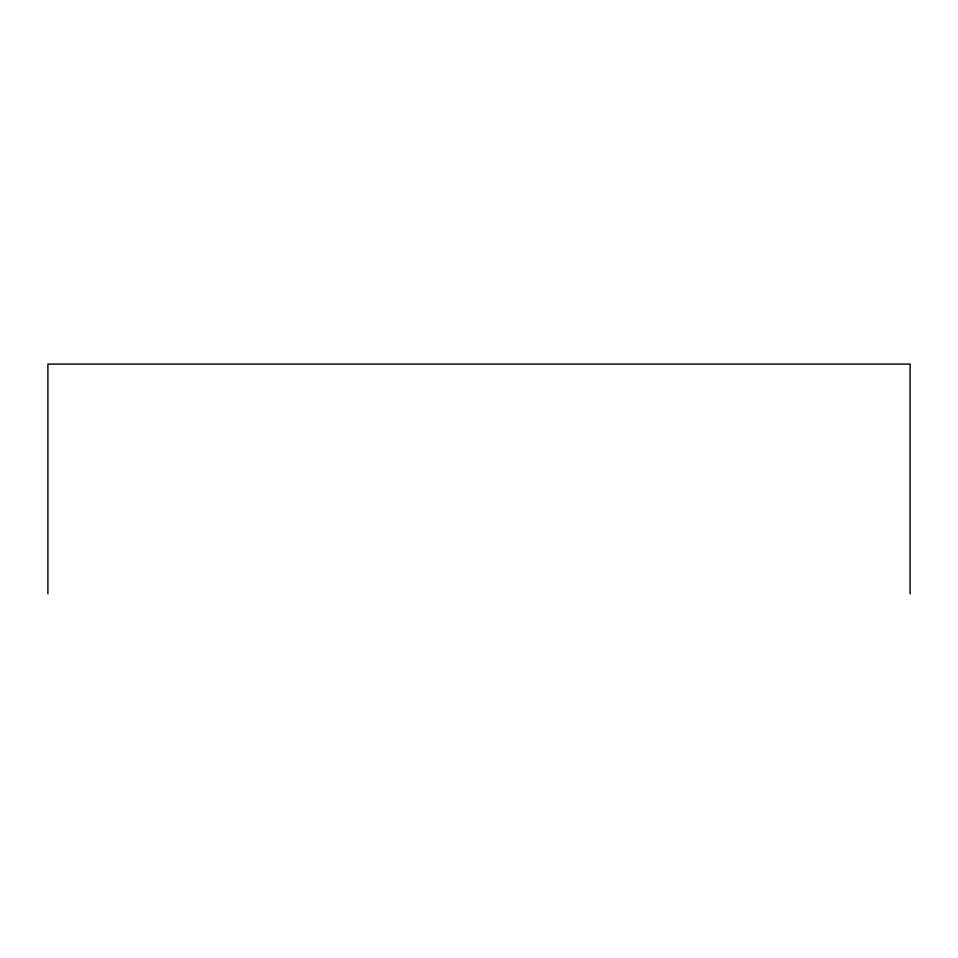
<?xml version="1.0" encoding="UTF-8"?>
<svg xmlns="http://www.w3.org/2000/svg" width="958" height="958" viewBox="0 0 958 958"><rect width="100%" height="100%" fill="white"/><g stroke="black" fill="none" stroke-linecap="round" stroke-linejoin="round"><path stroke-width="1.44" d="M910.1 593.912L910.1 364.088L47.9 364.088L47.9 593.912"/></g></svg>
